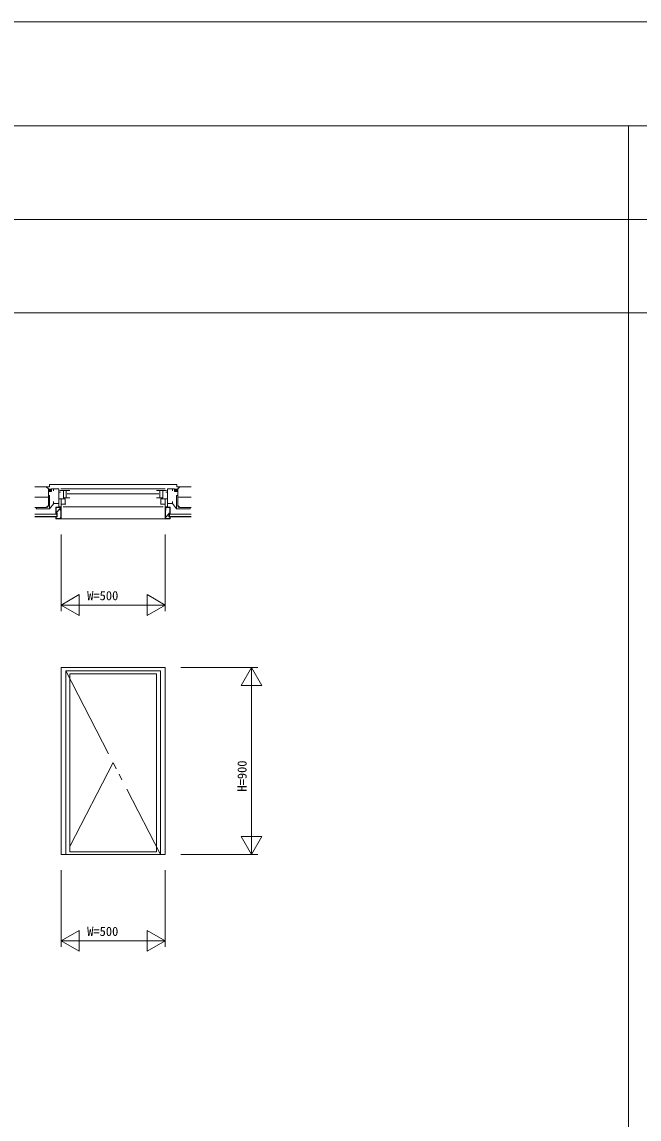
# Model space of a CAD drawing. Units: millimetres, scale not verified. Extents: x -13750 to 13750, y -10000 to 10000.
# Drawn here: x -286 to 2681, y 4722 to 10000 of the extents above; entities that cross this region are included whole.
import ezdxf
from ezdxf.enums import TextEntityAlignment as Align

# ---------------------------------------------------------------- set-up
doc = ezdxf.new("R2010")
doc.units = ezdxf.units.MM
doc.header["$LTSCALE"] = 50
doc.linetypes.add('CHAIN2', pattern=[12, 9, -1, 1, -1])
doc.linetypes.add('DOUBLE_CHAIN2', pattern=[12.8, 9, -1, 0.6, -0.6, 0.6, -1])
for name, color, linetype, lineweight in [('0-0_0', 7, 'Continuous', 9), ('0-2_YKK_ZWAK', 4, 'Continuous', 18), ('0-3_YKK_11', 2, 'Continuous', 18), ('0-5_YKK_13', 5, 'Continuous', 9), ('0-6_YKK_D', 7, 'Continuous', 9), ('0-8_YKK_A1', 4, 'Continuous', 9)]:
    doc.layers.add(name, color=color, linetype=linetype, lineweight=lineweight)
doc.styles.add('ＭＳ ゴシック', font='')
doc.styles.get('ＭＳ ゴシック').set_extended_font_data('MS Gothic')

msp = doc.modelspace()

# ---------------------------------------------------------------- linework, layer by layer
at = {"layer": '0-0_0'}
for p, q in [((-13750, 10000), (13750, 10000)), ((-13750, 9500), (13550, 9500)), ((2630, -10000), (2630, 9500)), ((-13750, 9050), (13550, 9050)), ((-13750, 8600), (13550, 8600))]:
    msp.add_line(p, q, dxfattribs=at)
at = {"layer": '0-2_YKK_ZWAK'}
for p, q in [((-133.5, 7744.51), (-133.5, 7753.51)), ((-100.4, 7738.01), (-108.5, 7738.01)), ((-103.5, 7746.01), (-55.5, 7746.01)), ((-98.5, 7753.51), (403.5, 7753.51)), ((-97.5, 7667.51), (-97.5, 7706.01)), ((-85.9, 7710.01), (-85.9, 7746.01)), ((-85.9, 7710.01), (-55.5, 7710.01)), ((-73, 7746.01), (-73, 7710.01)), ((-67.5, 7729.51), (372.5, 7729.51)), ((408.5, 7746.01), (360.5, 7746.01)), ((390.9, 7710.01), (360.5, 7710.01)), ((378, 7746.01), (378, 7710.01)), ((390.9, 7710.01), (390.9, 7746.01)), ((402.5, 7667.51), (402.5, 7706.01)), ((405.4, 7738.01), (413.5, 7738.01)), ((438.5, 7744.51), (438.5, 7753.51)), ((-75, 7681.01), (-97.5, 7681.01)), ((-87.5, 7667.51), (392.5, 7667.51)), ((380, 7681.01), (402.5, 7681.01))]:
    msp.add_line(p, q, dxfattribs=at)
for points in [[(-143.5, 7753.51), (-143.5, 7740.51), (-153.5, 7740.51)], [(-143.5, 7753.51), (-108.5, 7753.51), (-108.5, 7667.51), (-97.5, 7667.51)], [(-108.5, 7706.01), (-77.5, 7706.01), (-77.5, 7681.01)], [(413.5, 7706.01), (382.5, 7706.01), (382.5, 7681.01)], [(448.5, 7753.51), (413.5, 7753.51), (413.5, 7667.51), (402.5, 7667.51)], [(448.5, 7753.51), (448.5, 7740.51), (458.5, 7740.51)], [(-133.5, 7692.51), (-133.5, 7683.51), (-108.5, 7683.51)], [(438.5, 7692.51), (438.5, 7683.51), (413.5, 7683.51)]]:
    msp.add_lwpolyline(points, dxfattribs=at)
at = {"layer": '0-3_YKK_11'}
for p, q in [((-97.5, 7535), (-97.5, 7165)), ((402.5, 7535), (402.5, 7165)), ((315.9, 7245), (315.9, 7145)), ((402.5, 7195), (315.9, 7245)), ((-97.5, 7195), (2.5, 7195)), ((-96.5, 7195), (401.5, 7195)), ((402.5, 7195), (302.5, 7195)), ((315.9, 7145), (402.5, 7195)), ((477.5, 6895), (847.5, 6895)), ((817.5, 6895), (767.5, 6808.4)), ((817.5, 5996), (817.5, 6894)), ((767.5, 6808.4), (867.5, 6808.4)), ((817.5, 5995), (817.5, 6095)), ((477.5, 5995), (847.5, 5995)), ((-97.5, 5920), (-97.5, 5550)), ((402.5, 5920), (402.5, 5550)), ((315.9, 5630), (315.9, 5530)), ((402.5, 5580), (315.9, 5630)), ((-97.5, 5580), (2.5, 5580)), ((-96.5, 5580), (401.5, 5580)), ((402.5, 5580), (302.5, 5580)), ((315.9, 5530), (402.5, 5580))]:
    msp.add_line(p, q, dxfattribs=at)
for points in [[(-10.9, 7145), (-10.9, 7245), (-97.5, 7195)], [(867.5, 6081.6), (767.5, 6081.6), (817.5, 5995)], [(-10.9, 5530), (-10.9, 5630), (-97.5, 5580)]]:
    msp.add_lwpolyline(points, close=True, dxfattribs=at)
msp.add_lwpolyline([(867.5, 6808.4), (817.5, 6895), (817.5, 6795)], dxfattribs=at)
at = {"layer": '0-5_YKK_13'}
for p, q in [((-158.5, 7750.38), (-156.42, 7752.46)), ((-158.5, 7752.46), (-143.5, 7752.46)), ((-158.5, 7752.46), (-143.5, 7752.46)), ((-143.5, 7745.21), (-158.5, 7745.21)), ((-158.5, 7745.21), (-143.5, 7745.21)), ((-158.02, 7745.21), (-150.77, 7752.46)), ((-152.36, 7745.21), (-145.11, 7752.46)), ((-146.7, 7745.21), (-143.5, 7748.41)), ((448.5, 7746.89), (454.07, 7752.46)), ((463.5, 7752.46), (448.5, 7752.46)), ((463.5, 7752.46), (448.5, 7752.46)), ((448.5, 7745.21), (463.5, 7745.21)), ((463.5, 7745.21), (448.5, 7745.21)), ((452.47, 7745.21), (459.72, 7752.46)), ((458.13, 7745.21), (463.5, 7750.58))]:
    msp.add_line(p, q, dxfattribs=at)
for points in [[(-97.5, 7667.51), (-97.5, 7652.51), (-100, 7652.51)], [(402.5, 7667.51), (402.5, 7652.51), (405, 7652.51)]]:
    msp.add_lwpolyline(points, dxfattribs=at)
at = {"layer": '0-6_YKK_D'}
for p, q in [((-223.5, 7763.51), (-168.5, 7763.51)), ((-158.5, 7753.51), (-168.5, 7763.51)), ((-168.5, 7763.51), (-153.5, 7763.51)), ((473.5, 7763.51), (458.5, 7763.51)), ((463.5, 7753.51), (473.5, 7763.51)), ((528.5, 7763.51), (473.5, 7763.51)), ((-158.5, 7753.51), (-158.5, 7673.51)), ((-158.5, 7744.21), (-158.5, 7753.21)), ((-158.5, 7741.51), (-158.5, 7744.21)), ((-143.5, 7740.51), (-158.5, 7740.51)), ((-158.5, 7672.01), (-158.5, 7718.51)), ((-154.5, 7722.51), (-152.5, 7722.51)), ((-152.5, 7722.51), (-152.5, 7657.51)), ((-143.5, 7752.46), (-143.5, 7744.21)), ((-143.5, 7744.21), (-143.5, 7740.51)), ((448.5, 7752.46), (448.5, 7744.21)), ((448.5, 7744.21), (448.5, 7740.51)), ((448.5, 7740.51), (463.5, 7740.51)), ((457.5, 7722.51), (457.5, 7657.51)), ((459.5, 7722.51), (457.5, 7722.51)), ((463.5, 7753.51), (463.5, 7673.51)), ((463.5, 7744.21), (463.5, 7753.21)), ((463.5, 7741.51), (463.5, 7744.21)), ((463.5, 7672.01), (463.5, 7718.51)), ((-217.5, 7657.51), (-217.5, 7659.51)), ((-152.5, 7657.51), (-217.5, 7657.51)), ((-213.5, 7663.51), (-167, 7663.51)), ((-133, 7683.51), (-152.5, 7657.51)), ((-122.5, 7665.51), (-100, 7665.51)), ((-122.5, 7635), (-122.5, 7665.51)), ((-121, 7664.01), (-101.5, 7664.01)), ((-121, 7636.5), (-121, 7664.01)), ((-121, 7639.23), (-101.5, 7658.73)), ((-101.5, 7664.01), (-101.5, 7651.01)), ((-100, 7665.51), (-100, 7652.51)), ((427.5, 7665.51), (405, 7665.51)), ((405, 7665.51), (405, 7652.51)), ((406.5, 7663.72), (406.78, 7664.01)), ((426, 7664.01), (406.5, 7664.01)), ((406.5, 7664.01), (406.5, 7651.01)), ((426, 7636.5), (426, 7664.01)), ((427.5, 7635), (427.5, 7665.51)), ((438, 7683.51), (457.5, 7657.51)), ((455.93, 7659.6), (455.87, 7659.7)), ((457.5, 7657.51), (522.5, 7657.51)), ((518.5, 7663.51), (472, 7663.51)), ((522.5, 7657.51), (522.5, 7659.51)), ((-223.5, 7632.5), (-117.5, 7632.5)), ((-223.5, 7632), (-118, 7632)), ((-118, 7620.5), (-223.5, 7620.5)), ((-117.5, 7620), (-223.5, 7620)), ((-117.5, 7635), (-122.5, 7635)), ((-122.5, 7620), (-117.5, 7620)), ((-122.5, 7610), (-122.5, 7620)), ((-97.5, 7610), (-122.5, 7610)), ((-116, 7636.5), (-121, 7636.5)), ((-121, 7618.5), (-116, 7618.5)), ((-121, 7611.5), (-121, 7618.5)), ((-99, 7611.5), (-121, 7611.5)), ((-118, 7632), (-118, 7620.5)), ((-117.5, 7620), (-117.5, 7635)), ((-117.5, 7632.5), (-117.5, 7620)), ((-116, 7618.5), (-116, 7636.5)), ((-103.83, 7611.5), (-99, 7616.33)), ((-101.5, 7651.01), (-99, 7651.01)), ((-100, 7652.51), (-97.5, 7652.51)), ((-99, 7651.01), (-99, 7611.5)), ((-97.5, 7652.51), (-97.5, 7610)), ((-97.5, 7652.1), (-97.5, 7633.51)), ((402.5, 7610), (-97.5, 7610)), ((402.5, 7652.51), (402.5, 7610)), ((405, 7652.51), (402.5, 7652.51)), ((402.5, 7610), (427.5, 7610)), ((404, 7651.01), (404, 7611.5)), ((406.5, 7651.01), (404, 7651.01)), ((404, 7616.32), (421, 7633.32)), ((404, 7611.5), (426, 7611.5)), ((421, 7636.5), (426, 7636.5)), ((421, 7618.5), (421, 7636.5)), ((426, 7618.5), (421, 7618.5)), ((422.5, 7635), (427.5, 7635)), ((422.5, 7620), (422.5, 7635)), ((422.5, 7632.5), (422.5, 7620)), ((528.5, 7632.5), (422.5, 7632.5)), ((422.5, 7620), (528.5, 7620)), ((427.5, 7620), (422.5, 7620)), ((423, 7632), (423, 7620.5)), ((528.5, 7632), (423, 7632)), ((423, 7620.5), (528.5, 7620.5)), ((424.18, 7636.5), (426, 7638.32)), ((426, 7611.5), (426, 7618.5)), ((427.5, 7610), (427.5, 7620))]:
    msp.add_line(p, q, dxfattribs=at)
at = {"layer": '0-6_YKK_D', "linetype": 'CHAIN2'}
for p, q in [((-158.5, 7713.51), (-223.5, 7713.51)), ((463.5, 7713.51), (528.5, 7713.51))]:
    msp.add_line(p, q, dxfattribs=at)
at = {"layer": '0-6_YKK_D'}
for points in [[(-153.5, 7763.51), (-153.5, 7775.51), (458.5, 7775.51), (458.5, 7763.51)], [(-223.5, 7663.51), (-168.5, 7663.51), (-158.5, 7673.51)], [(528.5, 7663.51), (473.5, 7663.51), (463.5, 7673.51)]]:
    msp.add_lwpolyline(points, dxfattribs=at)
for centre, radius, start, end in [((-154.5, 7718.51), 4, 90, 180), ((459.5, 7718.51), 4, 0, 90), ((-213.5, 7659.51), 4, 90, 180), ((-167, 7672.01), 8.5, 270, 0), ((472, 7672.01), 8.5, 180, 270), ((518.5, 7659.51), 4, 0, 90)]:
    msp.add_arc(centre, radius, start, end, dxfattribs=at)
at = {"layer": '0-8_YKK_A1'}
for p, q in [((-97.5, 6895), (-97.5, 5995)), ((-97.5, 6895), (402.5, 6895)), ((-75, 6879), (-75, 5995)), ((-75, 6879), (380, 6879)), ((-55.5, 6864.5), (-55.5, 6008.5)), ((-55.5, 6864.5), (360.5, 6864.5)), ((360.5, 6864.5), (360.5, 6008.5)), ((380, 6879), (380, 5995)), ((402.5, 6895), (402.5, 5995)), ((402.5, 5995), (-97.5, 5995)), ((360.5, 6008.5), (-55.5, 6008.5))]:
    msp.add_line(p, q, dxfattribs=at)
at = {"layer": '0-8_YKK_A1', "linetype": 'DOUBLE_CHAIN2'}
for p, q in [((-75, 6879), (380, 5995)), ((152.5, 6437), (-75, 5995))]:
    msp.add_line(p, q, dxfattribs=at)

# ---------------------------------------------------------------- texts
at = {"layer": '0-3_YKK_11', "style": 'ＭＳ ゴシック'}
for p in [(27.93, 7205), (27.93, 5590)]:
    msp.add_text('W=500', height=43.99, dxfattribs=at).set_placement(p, align=Align.BOTTOM_LEFT)
msp.add_text('H=900', height=43.99, rotation=90, dxfattribs=at).set_placement((807.5, 6297.57), align=Align.BOTTOM_LEFT)

doc.saveas('drawing.dxf')
